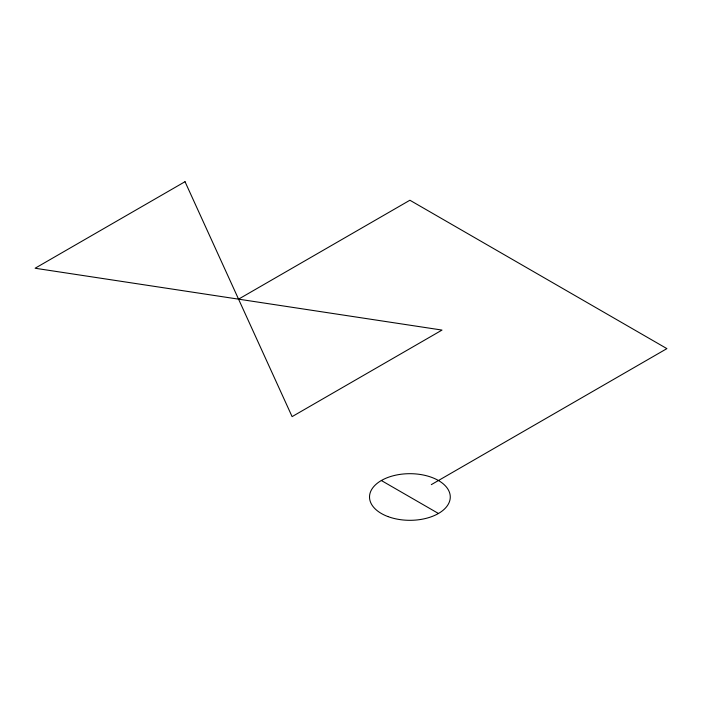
<?xml version="1.0" encoding="UTF-8"?>
<svg xmlns="http://www.w3.org/2000/svg" width="702" height="702" viewBox="0 0 702 702"><rect width="100%" height="100%" fill="white"/><g stroke="black" fill="none" stroke-linecap="round" stroke-linejoin="round"><path stroke-width="1.05" d="M238.557 299.157L409.898 200.237L666.9 348.622L431.318 484.634M381.344 480.519L438.452 513.487M185.021 181.695L35.1 268.243L442.023 330.072L292.102 416.628L185.021 181.695M387.82 516.523A40.374 23.315 0 0 0 450.21 498.28A40.374 23.315 0 0 0 391.655 476.202A40.374 23.315 0 0 0 387.82 516.523"/></g></svg>
